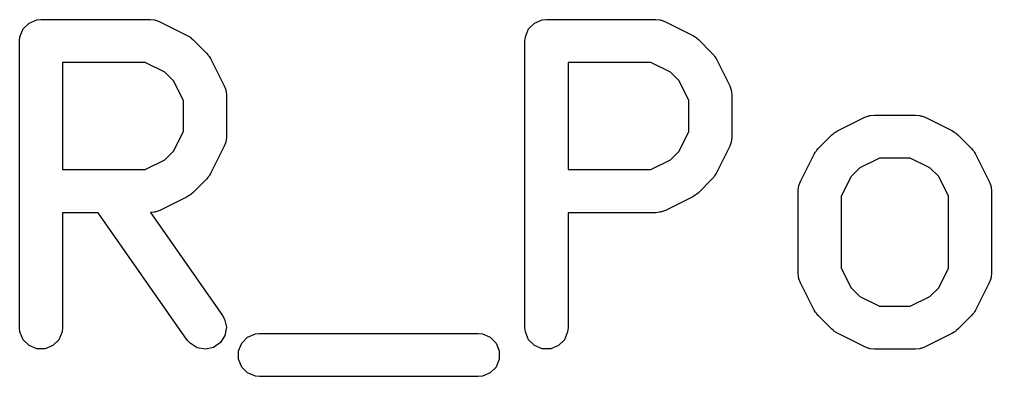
# Model space of a CAD drawing. Header units: millimetres. Extents: x 129 to 276, y -185 to -58.
# Drawn here: x 163.949 to 167.337, y -156.125 to -154.88 of the extents above; entities that cross this region are included whole.
import ezdxf

# ---------------------------------------------------------------- set-up
doc = ezdxf.new("R2010")
doc.units = ezdxf.units.MM
doc.layers.add('F.Fab', color=9, linetype='CONTINUOUS', true_color=0xafafaf)

msp = doc.modelspace()

# ---------------------------------------------------------------- linework, layer by layer
at = {"layer": 'F.Fab', "linetype": 'CONTINUOUS'}
for p, q in [((163.961448, -154.913151), (163.98214, -154.892459)), ((163.98214, -154.892459), (164.009176, -154.88126)), ((164.009176, -154.88126), (164.023808, -154.879819)), ((164.023808, -154.879819), (164.40476, -154.879819)), ((164.40476, -154.879819), (164.419392, -154.88126)), ((164.419392, -154.88126), (164.421881, -154.882291)), ((164.421881, -154.882291), (164.424569, -154.882482)), ((164.424569, -154.882482), (164.438301, -154.887737)), ((164.438301, -154.887737), (164.533539, -154.935356)), ((165.723353, -154.913151), (165.744045, -154.892459)), ((165.744045, -154.892459), (165.771081, -154.88126)), ((165.771081, -154.88126), (165.785713, -154.879819)), ((165.785713, -154.879819), (166.166665, -154.879819)), ((166.166665, -154.879819), (166.181297, -154.88126)), ((166.181297, -154.88126), (166.183786, -154.882291)), ((166.183786, -154.882291), (166.186474, -154.882482)), ((166.186474, -154.882482), (166.200206, -154.887737)), ((166.200206, -154.887737), (166.295444, -154.935356)), ((163.950249, -154.940187), (163.961448, -154.913151)), ((164.533539, -154.935356), (164.539838, -154.93932)), ((165.712154, -154.940187), (165.723353, -154.913151)), ((166.295444, -154.935356), (166.301743, -154.93932)), ((163.948808, -154.954819), (163.950249, -154.940187)), ((163.948808, -155.954819), (163.948808, -154.954819)), ((164.539838, -154.93932), (164.541666, -154.940078)), ((164.541666, -154.940078), (164.543722, -154.941766)), ((164.543722, -154.941766), (164.545982, -154.943188)), ((164.545982, -154.943188), (164.547281, -154.944686)), ((164.547281, -154.944686), (164.553031, -154.949405)), ((164.553031, -154.949405), (164.60065, -154.997024)), ((165.710713, -154.954819), (165.712154, -154.940187)), ((165.710713, -155.954819), (165.710713, -154.954819)), ((166.301743, -154.93932), (166.303571, -154.940078)), ((166.303571, -154.940078), (166.305627, -154.941766)), ((166.305627, -154.941766), (166.307887, -154.943188)), ((166.307887, -154.943188), (166.309186, -154.944686)), ((166.309186, -154.944686), (166.314936, -154.949405)), ((166.314936, -154.949405), (166.362555, -154.997024)), ((164.60065, -154.997024), (164.605368, -155.002773)), ((164.605368, -155.002773), (164.606867, -155.004073)), ((164.606867, -155.004073), (164.608288, -155.006332)), ((166.362555, -154.997024), (166.367273, -155.002773)), ((166.367273, -155.002773), (166.368772, -155.004073)), ((166.368772, -155.004073), (166.370193, -155.006332)), ((164.387055, -155.029819), (164.098808, -155.029819)), ((164.098808, -155.029819), (164.098808, -155.403628)), ((164.455571, -155.064077), (164.387055, -155.029819)), ((164.608288, -155.006332), (164.609977, -155.008389)), ((164.609977, -155.008389), (164.610734, -155.010216)), ((164.610734, -155.010216), (164.614699, -155.016516)), ((164.614699, -155.016516), (164.662318, -155.111754)), ((166.14896, -155.029819), (165.860713, -155.029819)), ((165.860713, -155.029819), (165.860713, -155.403628)), ((166.217476, -155.064077), (166.14896, -155.029819)), ((166.370193, -155.006332), (166.371882, -155.008389)), ((166.371882, -155.008389), (166.372639, -155.010216)), ((166.372639, -155.010216), (166.376604, -155.016516)), ((166.376604, -155.016516), (166.424223, -155.111754)), ((164.485978, -155.094484), (164.455571, -155.064077)), ((166.247883, -155.094484), (166.217476, -155.064077)), ((164.520236, -155.163), (164.485978, -155.094484)), ((166.282141, -155.163), (166.247883, -155.094484)), ((164.662318, -155.111754), (164.667573, -155.125485)), ((164.667573, -155.125485), (164.667764, -155.128174)), ((164.667764, -155.128174), (164.668795, -155.130663)), ((164.668795, -155.130663), (164.670236, -155.145295)), ((166.424223, -155.111754), (166.429478, -155.125485)), ((166.429478, -155.125485), (166.429669, -155.128174)), ((166.429669, -155.128174), (166.4307, -155.130663)), ((166.4307, -155.130663), (166.432141, -155.145295)), ((164.520236, -155.270447), (164.520236, -155.163)), ((164.670236, -155.145295), (164.670236, -155.288152)), ((166.282141, -155.270447), (166.282141, -155.163)), ((166.432141, -155.145295), (166.432141, -155.288152)), ((166.799791, -155.268689), (166.895029, -155.22107)), ((166.895029, -155.22107), (166.90876, -155.215815)), ((166.90876, -155.215815), (166.911449, -155.215623)), ((166.911449, -155.215623), (166.913938, -155.214593)), ((166.913938, -155.214593), (166.92857, -155.213152)), ((166.92857, -155.213152), (167.071427, -155.213152)), ((167.071427, -155.213152), (167.086059, -155.214593)), ((167.086059, -155.214593), (167.088548, -155.215624)), ((167.088548, -155.215624), (167.091236, -155.215815)), ((167.091236, -155.215815), (167.104968, -155.22107)), ((167.104968, -155.22107), (167.200206, -155.268689)), ((164.485978, -155.338963), (164.520236, -155.270447)), ((166.247883, -155.338963), (166.282141, -155.270447)), ((166.787348, -155.276521), (166.789607, -155.275099)), ((166.789607, -155.275099), (166.791664, -155.273411)), ((166.791664, -155.273411), (166.793491, -155.272653)), ((166.793491, -155.272653), (166.799791, -155.268689)), ((167.200206, -155.268689), (167.206505, -155.272653)), ((167.206505, -155.272653), (167.208333, -155.273411)), ((167.208333, -155.273411), (167.210389, -155.275099)), ((167.210389, -155.275099), (167.212649, -155.276521)), ((164.667573, -155.307962), (164.662318, -155.321693)), ((164.667764, -155.305272), (164.667573, -155.307962)), ((164.668795, -155.302784), (164.667764, -155.305272)), ((164.670236, -155.288152), (164.668795, -155.302784)), ((166.429478, -155.307962), (166.424223, -155.321693)), ((166.429669, -155.305272), (166.429478, -155.307962)), ((166.4307, -155.302784), (166.429669, -155.305272)), ((166.432141, -155.288152), (166.4307, -155.302784)), ((166.73268, -155.330357), (166.780299, -155.282738)), ((166.780299, -155.282738), (166.786048, -155.278019)), ((166.786048, -155.278019), (166.787348, -155.276521)), ((167.212649, -155.276521), (167.213948, -155.278019)), ((167.213948, -155.278019), (167.219698, -155.282738)), ((167.219698, -155.282738), (167.267317, -155.330357)), ((164.455571, -155.36937), (164.485978, -155.338963)), ((164.662318, -155.321693), (164.614699, -155.416931)), ((166.217476, -155.36937), (166.247883, -155.338963)), ((166.424223, -155.321693), (166.376604, -155.416931)), ((166.718631, -155.349849), (166.722595, -155.343549)), ((166.722595, -155.343549), (166.723353, -155.341722)), ((166.723353, -155.341722), (166.725041, -155.339665)), ((166.725041, -155.339665), (166.726463, -155.337406)), ((166.726463, -155.337406), (166.727961, -155.336106)), ((166.727961, -155.336106), (166.73268, -155.330357)), ((167.267317, -155.330357), (167.272035, -155.336106)), ((167.272035, -155.336106), (167.273534, -155.337406)), ((167.273534, -155.337406), (167.274955, -155.339665)), ((167.274955, -155.339665), (167.276644, -155.341722)), ((167.276644, -155.341722), (167.277401, -155.343549)), ((167.277401, -155.343549), (167.281366, -155.349849)), ((164.387055, -155.403628), (164.455571, -155.36937)), ((166.14896, -155.403628), (166.217476, -155.36937)), ((166.671012, -155.445087), (166.718631, -155.349849)), ((166.946275, -155.363152), (166.877759, -155.39741)), ((167.053722, -155.363152), (166.946275, -155.363152)), ((167.122238, -155.39741), (167.053722, -155.363152)), ((167.281366, -155.349849), (167.328985, -155.445087)), ((164.098808, -155.403628), (164.387055, -155.403628)), ((165.860713, -155.403628), (166.14896, -155.403628)), ((166.877759, -155.39741), (166.847352, -155.427817)), ((167.152645, -155.427817), (167.122238, -155.39741)), ((164.60065, -155.436423), (164.553031, -155.484042)), ((164.605368, -155.430673), (164.60065, -155.436423)), ((164.606867, -155.429374), (164.605368, -155.430673)), ((164.608288, -155.427114), (164.606867, -155.429374)), ((164.609977, -155.425058), (164.608288, -155.427114)), ((164.610734, -155.42323), (164.609977, -155.425058)), ((164.614699, -155.416931), (164.610734, -155.42323)), ((166.362555, -155.436423), (166.314936, -155.484042)), ((166.367273, -155.430673), (166.362555, -155.436423)), ((166.368772, -155.429374), (166.367273, -155.430673)), ((166.370193, -155.427114), (166.368772, -155.429374)), ((166.371882, -155.425058), (166.370193, -155.427114)), ((166.372639, -155.42323), (166.371882, -155.425058)), ((166.376604, -155.416931), (166.372639, -155.42323)), ((166.665757, -155.458819), (166.671012, -155.445087)), ((166.847352, -155.427817), (166.813094, -155.496333)), ((167.186903, -155.496333), (167.152645, -155.427817)), ((167.328985, -155.445087), (167.33424, -155.458818)), ((166.663094, -155.478628), (166.664535, -155.463996)), ((166.663094, -155.764342), (166.663094, -155.478628)), ((166.664535, -155.463996), (166.665566, -155.461506)), ((166.665566, -155.461506), (166.665757, -155.458819)), ((167.33424, -155.458818), (167.334431, -155.461507)), ((167.334431, -155.461507), (167.335462, -155.463996)), ((167.335462, -155.463996), (167.336903, -155.478628)), ((167.336903, -155.478628), (167.336903, -155.764342)), ((164.533539, -155.498091), (164.438301, -155.54571)), ((164.539838, -155.494126), (164.533539, -155.498091)), ((164.541666, -155.493369), (164.539838, -155.494126)), ((164.543722, -155.49168), (164.541666, -155.493369)), ((164.545982, -155.490259), (164.543722, -155.49168)), ((164.547281, -155.48876), (164.545982, -155.490259)), ((164.553031, -155.484042), (164.547281, -155.48876)), ((166.295444, -155.498091), (166.200206, -155.54571)), ((166.301743, -155.494126), (166.295444, -155.498091)), ((166.303571, -155.493369), (166.301743, -155.494126)), ((166.305627, -155.49168), (166.303571, -155.493369)), ((166.307887, -155.490259), (166.305627, -155.49168)), ((166.309186, -155.48876), (166.307887, -155.490259)), ((166.314936, -155.484042), (166.309186, -155.48876)), ((166.813094, -155.496333), (166.813094, -155.746637)), ((167.186903, -155.746637), (167.186903, -155.496333)), ((164.438301, -155.54571), (164.424569, -155.550965)), ((166.200206, -155.54571), (166.186474, -155.550965)), ((164.222854, -155.553628), (164.098808, -155.553628)), ((164.098808, -155.553628), (164.098808, -155.954819)), ((164.533794, -155.997829), (164.222854, -155.553628)), ((164.419392, -155.552187), (164.405875, -155.553518)), ((164.405875, -155.553518), (164.656679, -155.91181)), ((164.421881, -155.551155), (164.419392, -155.552187)), ((164.424569, -155.550965), (164.421881, -155.551155)), ((166.166665, -155.553628), (165.860713, -155.553628)), ((165.860713, -155.553628), (165.860713, -155.954819)), ((166.181297, -155.552187), (166.166665, -155.553628)), ((166.183786, -155.551155), (166.181297, -155.552187)), ((166.186474, -155.550965), (166.183786, -155.551155)), ((166.813094, -155.746637), (166.847352, -155.815153)), ((167.152644, -155.815153), (167.186903, -155.746637)), ((166.664535, -155.778974), (166.663094, -155.764342)), ((166.665566, -155.781463), (166.664535, -155.778974)), ((166.665757, -155.784151), (166.665566, -155.781463)), ((166.671012, -155.797883), (166.665757, -155.784151)), ((167.33424, -155.784152), (167.328985, -155.797883)), ((167.334431, -155.781462), (167.33424, -155.784152)), ((167.335462, -155.778974), (167.334431, -155.781462)), ((167.336903, -155.764342), (167.335462, -155.778974)), ((166.718631, -155.893121), (166.671012, -155.797883)), ((166.847352, -155.815153), (166.877759, -155.845561)), ((167.122237, -155.845561), (167.152644, -155.815153)), ((167.328985, -155.797883), (167.281366, -155.893121)), ((166.877759, -155.845561), (166.946275, -155.879819)), ((167.053722, -155.879819), (167.122237, -155.845561)), ((166.946275, -155.879819), (167.053722, -155.879819)), ((164.656679, -155.91181), (164.663889, -155.924623)), ((166.722594, -155.899417), (166.718631, -155.893121)), ((166.723352, -155.901247), (166.722594, -155.899417)), ((166.725041, -155.903305), (166.723352, -155.901247)), ((166.726463, -155.905564), (166.725041, -155.903305)), ((166.727961, -155.906863), (166.726463, -155.905564)), ((166.732679, -155.912612), (166.727961, -155.906863)), ((166.780298, -155.960232), (166.732679, -155.912612)), ((167.267317, -155.912613), (167.219699, -155.960232)), ((167.272035, -155.906863), (167.267317, -155.912613)), ((167.273534, -155.905564), (167.272035, -155.906863)), ((167.274955, -155.903305), (167.273534, -155.905564)), ((167.276645, -155.901247), (167.274955, -155.903305)), ((167.277402, -155.899417), (167.276645, -155.901247)), ((167.281366, -155.893121), (167.277402, -155.899417)), ((164.663889, -155.924623), (164.670218, -155.953194)), ((164.670218, -155.953194), (164.665133, -155.982012)), ((163.950249, -155.969451), (163.948808, -155.954819)), ((163.961448, -155.996487), (163.950249, -155.969451)), ((164.097367, -155.969451), (164.086168, -155.996487)), ((164.098808, -155.954819), (164.097367, -155.969451)), ((164.665133, -155.982012), (164.649406, -156.00669)), ((164.723353, -156.008389), (164.744045, -155.987697)), ((164.744045, -155.987697), (164.771081, -155.976498)), ((164.771081, -155.976498), (164.785713, -155.975057)), ((164.785713, -155.975057), (165.547617, -155.975057)), ((165.547617, -155.975057), (165.562249, -155.976498)), ((165.562249, -155.976498), (165.589285, -155.987697)), ((165.589285, -155.987697), (165.609977, -156.008389)), ((165.712154, -155.969451), (165.710713, -155.954819)), ((165.723353, -155.996487), (165.712154, -155.969451)), ((165.859272, -155.969451), (165.848073, -155.996487)), ((165.860713, -155.954819), (165.859272, -155.969451)), ((166.786047, -155.96495), (166.780298, -155.960232)), ((166.787348, -155.96645), (166.786047, -155.96495)), ((166.789607, -155.967872), (166.787348, -155.96645)), ((166.791664, -155.96956), (166.789607, -155.967872)), ((166.793491, -155.970317), (166.791664, -155.96956)), ((166.799791, -155.974282), (166.793491, -155.970317)), ((166.895029, -156.021901), (166.799791, -155.974282)), ((167.200206, -155.974282), (167.104968, -156.021901)), ((167.206505, -155.970317), (167.200206, -155.974282)), ((167.208333, -155.96956), (167.206505, -155.970317)), ((167.210389, -155.967872), (167.208333, -155.96956)), ((167.212649, -155.96645), (167.210389, -155.967872)), ((167.213949, -155.96495), (167.212649, -155.96645)), ((167.219699, -155.960232), (167.213949, -155.96495)), ((163.98214, -156.017179), (163.961448, -155.996487)), ((164.009176, -156.028378), (163.98214, -156.017179)), ((164.065476, -156.017179), (164.03844, -156.028378)), ((164.086168, -155.996487), (164.065476, -156.017179)), ((164.543365, -156.008989), (164.533794, -155.997829)), ((164.568044, -156.024716), (164.543365, -156.008989)), ((164.649406, -156.00669), (164.625432, -156.023472)), ((164.712154, -156.035425), (164.723353, -156.008389)), ((165.609977, -156.008389), (165.621176, -156.035425)), ((165.744045, -156.017179), (165.723353, -155.996487)), ((165.771081, -156.028378), (165.744045, -156.017179)), ((165.827381, -156.017179), (165.800345, -156.028378)), ((165.848073, -155.996487), (165.827381, -156.017179)), ((164.03844, -156.028378), (164.009176, -156.028378)), ((164.596861, -156.029802), (164.568044, -156.024716)), ((164.625432, -156.023472), (164.596861, -156.029802)), ((164.712154, -156.064689), (164.712154, -156.035425)), ((165.621176, -156.035425), (165.621176, -156.064689)), ((165.800345, -156.028378), (165.771081, -156.028378)), ((166.90876, -156.027156), (166.895029, -156.021901)), ((166.911449, -156.027347), (166.90876, -156.027156)), ((166.913938, -156.028378), (166.911449, -156.027347)), ((166.92857, -156.029819), (166.913938, -156.028378)), ((167.071427, -156.029819), (166.92857, -156.029819)), ((167.086059, -156.028378), (167.071427, -156.029819)), ((167.088548, -156.027346), (167.086059, -156.028378)), ((167.091236, -156.027156), (167.088548, -156.027346)), ((167.104968, -156.021901), (167.091236, -156.027156)), ((164.723353, -156.091725), (164.712154, -156.064689)), ((165.621176, -156.064689), (165.609977, -156.091725)), ((164.744045, -156.112417), (164.723353, -156.091725)), ((164.771081, -156.123616), (164.744045, -156.112417)), ((165.589285, -156.112417), (165.562249, -156.123616)), ((165.609977, -156.091725), (165.589285, -156.112417)), ((164.785713, -156.125057), (164.771081, -156.123616)), ((165.547617, -156.125057), (164.785713, -156.125057)), ((165.562249, -156.123616), (165.547617, -156.125057))]:
    msp.add_line(p, q, dxfattribs=at)

doc.saveas('drawing.dxf')
